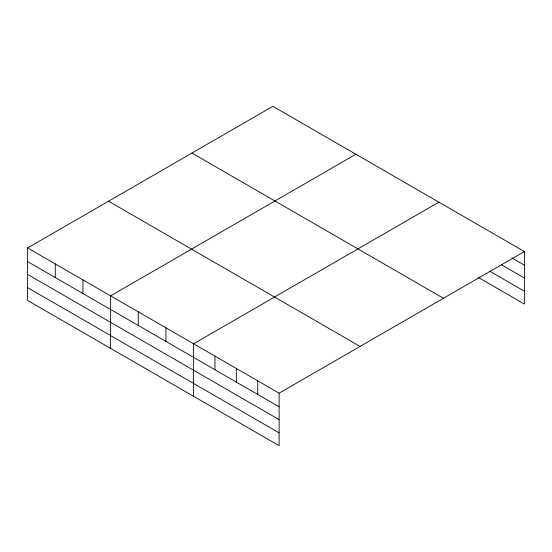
<?xml version="1.0" encoding="UTF-8"?>
<svg xmlns="http://www.w3.org/2000/svg" width="552" height="552" viewBox="0 0 552 552"><rect width="100%" height="100%" fill="white"/><g stroke="black" fill="none" stroke-linecap="round" stroke-linejoin="round"><path stroke-width="0.83" d="M279.112 419.617L279.112 393.155L27.6 247.945L27.6 300.46L279.112 445.671L279.112 419.617L27.6 274.406M477.956 277.242L524.4 304.055L524.4 251.539L272.888 106.329L27.6 247.945M355.888 154.249L110.6 295.858L110.6 348.381M438.888 202.163L193.6 343.779L193.6 396.301M279.112 393.155L524.4 251.539M511.87 257.929L524.4 265.167M501.547 264.808L524.4 278.001M489.755 271.218L524.4 291.221M191.944 153.063L443.456 298.273M108.544 201.211L360.056 346.421M27.6 261.565L279.112 406.776M27.6 287.627L279.112 432.837M257.736 380.811L257.736 394.438M236.359 368.467L236.359 382.094M214.976 356.123L214.976 369.75M165.931 327.805L165.931 341.433M138.269 311.832L138.269 325.459M82.931 279.885L82.931 293.512M55.269 263.911L55.269 277.539"/></g></svg>
